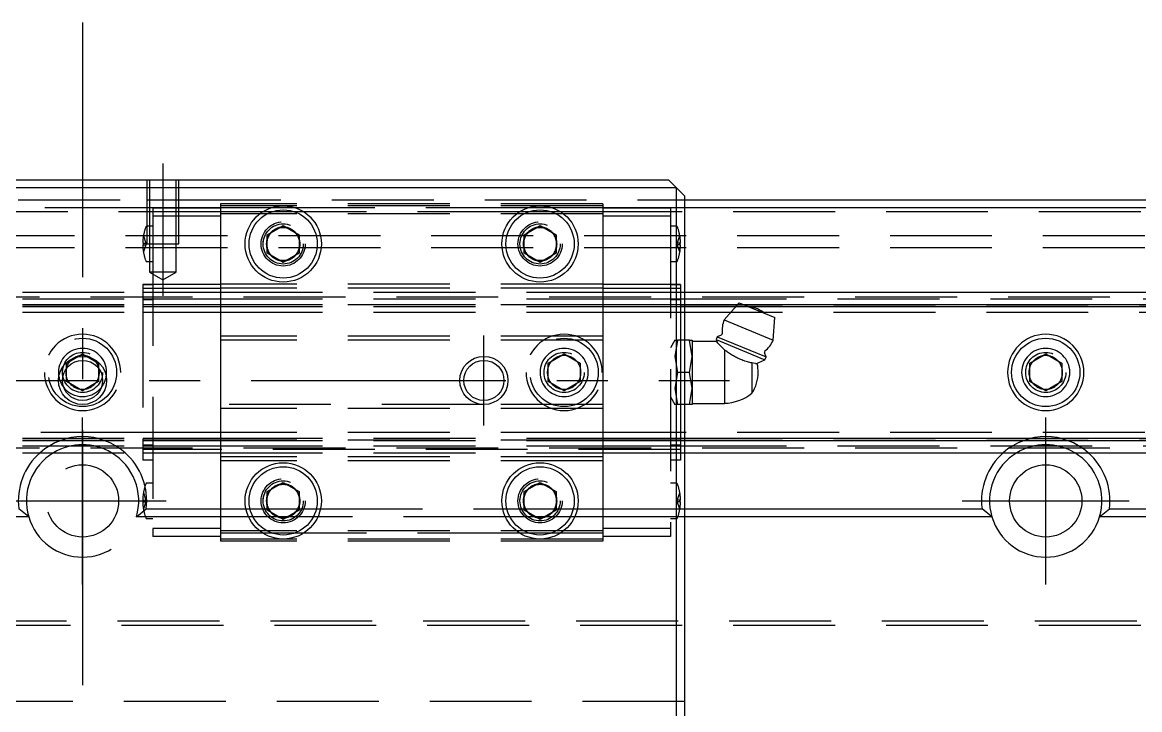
# Model space of a CAD drawing. Extents: x -14 to 1017, y -349 to 120.
# Drawn here: x 372.5 to 511.7, y 34 to 119.6 of the extents above; entities that cross this region are included whole.
import ezdxf

# ---------------------------------------------------------------- set-up
doc = ezdxf.new("R2010")
doc.units = 0
doc.linetypes.add('CENTER', pattern=[50.8, 31.75, -6.35, 6.35, -6.35])
doc.linetypes.add('DASHED', pattern=[19.05, 12.7, -6.35])
doc.layers.get('0').update_dxf_attribs({"linetype": 'CONTINUOUS'})
doc.layers.add('CENTER', color=1, linetype='CENTER')

msp = doc.modelspace()

# ---------------------------------------------------------------- linework, layer by layer
at = {"color": 7, "linetype": 'CONTINUOUS'}
for p, q in [((454, 99), (306, 99)), ((307, 100), (453, 100)), ((453, 100), (454, 99)), ((454, 99), (455, 98)), ((454, -99), (454, 99)), ((455, 98), (455, -98)), ((455, 97.5), (758, 97.5)), ((759, 96.5), (455, 96.5)), ((403, 93.15), (405, 94.31)), ((405, 94.31), (407, 93.15)), ((435, 93.15), (437, 94.31)), ((437, 94.31), (439, 93.15)), ((403, 90.85), (403, 93.15)), ((407, 93.15), (407, 90.85)), ((435, 90.85), (435, 93.15)), ((439, 93.15), (439, 90.85)), ((405, 89.69), (403, 90.85)), ((407, 90.85), (405, 89.69)), ((437, 89.69), (435, 90.85)), ((439, 90.85), (437, 89.69)), ((455, 86), (760, 86)), ((455, 84.48), (461.63, 84.48)), ((455, 84.2), (461.38, 84.2)), ((461.8, 84.68), (459.93, 82.53)), ((461.8, 84.68), (466.23, 82.84)), ((462.27, 84.48), (760, 84.48)), ((462.95, 84.2), (760, 84.2)), ((459.93, 82.53), (466.03, 80)), ((466.03, 80), (466.23, 82.84)), ((455.6, 80), (455, 80)), ((455.6, 80), (455.96, 80)), ((455.96, 78), (455.6, 80)), ((455.96, 80), (455.96, 78)), ((458.92, 79.85), (455.96, 79.85)), ((459.07, 80.45), (458.92, 80.08)), ((458.92, 80.08), (465.02, 77.56)), ((458.92, 80.08), (459.1, 79.64)), ((459.96, 78.83), (458.92, 79.85)), ((459.58, 80.66), (459.07, 80.45)), ((459.07, 80.45), (465.17, 77.93)), ((455.6, 76), (455.96, 78)), ((455.96, 78), (455.96, 74)), ((460.05, 78.75), (459.96, 78.83)), ((459.96, 78.83), (459.96, 72.15)), ((460.16, 78.67), (460.05, 78.75)), ((460.26, 78.59), (460.16, 78.67)), ((460.37, 78.51), (460.26, 78.59)), ((460.48, 78.43), (460.37, 78.51)), ((460.6, 78.35), (460.48, 78.43)), ((460.72, 78.27), (460.6, 78.35)), ((460.84, 78.2), (460.72, 78.27)), ((460.96, 78.12), (460.84, 78.2)), ((461.09, 78.05), (460.96, 78.12)), ((461.22, 77.98), (461.09, 78.05)), ((461.35, 77.91), (461.22, 77.98)), ((465.17, 77.93), (464.96, 78.44)), ((498, 77.15), (500, 78.31)), ((500, 78.31), (502, 77.15)), ((461.48, 77.84), (461.35, 77.91)), ((461.61, 77.78), (461.48, 77.84)), ((461.74, 77.72), (461.61, 77.78)), ((461.88, 77.66), (461.74, 77.72)), ((462.01, 77.61), (461.88, 77.66)), ((462.14, 77.55), (462.01, 77.61)), ((462.27, 77.5), (462.14, 77.55)), ((462.41, 77.46), (462.27, 77.5)), ((462.53, 77.41), (462.41, 77.46)), ((462.69, 77.36), (462.53, 77.41)), ((462.84, 77.32), (462.69, 77.36)), ((462.98, 77.28), (462.84, 77.32)), ((463.13, 77.24), (462.98, 77.28)), ((463.27, 77.21), (463.13, 77.24)), ((463.4, 77.18), (463.27, 77.21)), ((464.06, 77.07), (463.4, 77.18)), ((463.4, 77.18), (463.4, 73.4)), ((463.9, 77.09), (465.02, 77.56)), ((465.02, 77.56), (465.17, 77.93)), ((498, 74.85), (498, 77.15)), ((502, 77.15), (502, 74.85)), ((455.6, 76), (455, 76)), ((455.96, 74), (455.6, 76)), ((455.6, 72), (455.96, 74)), ((455.96, 74), (455.96, 72)), ((500, 73.69), (498, 74.85)), ((502, 74.85), (500, 73.69)), ((455.6, 72), (455, 72)), ((455.96, 72), (455.6, 72)), ((455.96, 72.15), (459.96, 72.15)), ((455, 67.8), (760, 67.8)), ((455, 67.52), (760, 67.52)), ((455, 66), (760, 66)), ((403, 61.15), (405, 62.31)), ((405, 62.31), (407, 61.15)), ((435, 61.15), (437, 62.31)), ((437, 62.31), (439, 61.15)), ((403, 58.85), (403, 61.15)), ((407, 61.15), (407, 58.85)), ((435, 58.85), (435, 61.15)), ((439, 61.15), (439, 58.85)), ((405, 57.69), (403, 58.85)), ((407, 58.85), (405, 57.69)), ((437, 57.69), (435, 58.85)), ((439, 58.85), (437, 57.69)), ((455, 59), (492.06, 59)), ((493.29, 58), (492.06, 59)), ((506.71, 58), (507.94, 59)), ((507.94, 59), (612.06, 59)), ((493.29, 58), (455, 58)), ((613.29, 58), (506.71, 58))]:
    msp.add_line(p, q, dxfattribs=at)
at = {"color": 3, "linetype": 'DASHED'}
for p, q in [((388, 100), (388, 92)), ((388.35, 100), (388.35, 92)), ((391.65, 92), (391.65, 100)), ((392, 92), (392, 100)), ((372, 97.5), (388, 97.5)), ((388, 97.5), (392, 97.5)), ((392, 97.5), (455, 97.5)), ((388, 96.5), (372, 96.5)), ((392, 96.5), (388, 96.5)), ((392, 96.45), (388.77, 96.45)), ((388.77, 96.45), (388.77, 95.45)), ((397.2, 96.5), (392, 96.5)), ((397.2, 96.45), (392, 96.45)), ((444.8, 97), (397.2, 97)), ((397.2, 97), (397.2, 96)), ((444.8, 96.75), (397.2, 96.75)), ((403.48, 96.5), (397.2, 96.5)), ((406.52, 96.5), (403.48, 96.5)), ((435.48, 96.5), (406.52, 96.5)), ((438.52, 96.5), (435.48, 96.5)), ((444.8, 96.5), (438.52, 96.5)), ((444.8, 97), (444.8, 96)), ((455, 96.5), (444.8, 96.5)), ((453.23, 96.45), (444.8, 96.45)), ((453.23, 96.45), (453.23, 95.45)), ((397.2, 96), (362.8, 96)), ((388.77, 95.45), (388.77, 92)), ((392, 95.45), (388.77, 95.45)), ((397.2, 95.45), (392, 95.45)), ((397.2, 96), (397.2, 87)), ((402.44, 96), (397.2, 96)), ((444.8, 95.75), (397.2, 95.75)), ((403.56, 96), (402.44, 96)), ((406.44, 96), (403.56, 96)), ((407.56, 96), (406.44, 96)), ((434.44, 96), (407.56, 96)), ((435.56, 96), (434.44, 96)), ((438.44, 96), (435.56, 96)), ((439.56, 96), (438.44, 96)), ((444.8, 96), (439.56, 96)), ((444.8, 96), (444.8, 87)), ((759.5, 96), (444.8, 96)), ((453.23, 95.45), (444.8, 95.45)), ((453.23, 95.45), (453.23, 56.55)), ((388, 94.2), (387.99, 94.2)), ((388.77, 94.2), (388, 94.2)), ((454.01, 94.2), (453.23, 94.2)), ((760, 93), (0, 93)), ((387.5, 92.1), (387.58, 92.1)), ((387.58, 91.9), (387.5, 91.9)), ((387.58, 93), (387.9, 92.1)), ((387.58, 92.1), (387.9, 92.1)), ((387.58, 92.1), (387.58, 91.9)), ((387.9, 91.9), (387.58, 91)), ((387.58, 91.9), (387.9, 91.9)), ((387.9, 92.1), (387.94, 92)), ((387.9, 91.9), (387.94, 92)), ((388, 92), (392, 92)), ((388.35, 92), (388.35, 88.5)), ((388.77, 92), (388.77, 56.55)), ((391.65, 88.5), (391.65, 92)), ((402.5, 92), (402.53, 92.41)), ((434.5, 92), (434.53, 92.37)), ((454.1, 92.1), (454.06, 92)), ((454.1, 91.9), (454.06, 92)), ((454.1, 92.1), (454.42, 93)), ((454.42, 92.1), (454.1, 92.1)), ((454.42, 91), (454.1, 91.9)), ((454.42, 91.9), (454.1, 91.9)), ((454.42, 91.9), (454.42, 92.1)), ((454.42, 92.1), (454.5, 92.1)), ((454.5, 91.9), (454.42, 91.9)), ((760, 91.5), (0, 91.5)), ((387.99, 89.8), (388.77, 89.8)), ((453.23, 89.8), (454.01, 89.8)), ((388.35, 88.5), (390, 87.55)), ((391.65, 88.5), (388.35, 88.5)), ((390, 87.55), (391.65, 88.5)), ((388.77, 86.93), (387.5, 86.93)), ((387.5, 86.93), (387.5, 84.33)), ((388.77, 86.92), (387.5, 86.92)), ((388.77, 86.46), (387.5, 86.46)), ((397.2, 86.93), (388.77, 86.93)), ((397.2, 86.46), (388.77, 86.46)), ((397.2, 87), (397.2, 86.5)), ((444.8, 87), (397.2, 87)), ((397.2, 86.5), (397.2, 80.5)), ((444.8, 86.5), (397.2, 86.5)), ((444.8, 87), (444.8, 86.5)), ((453.23, 86.93), (444.8, 86.93)), ((444.8, 86.5), (444.8, 80.5)), ((453.23, 86.46), (444.8, 86.46)), ((454.5, 86.93), (453.23, 86.93)), ((454.5, 86.92), (453.23, 86.92)), ((454.5, 86.46), (453.23, 86.46)), ((454.5, 86.93), (454.5, 84.33)), ((0, 85.4), (760, 85.4)), ((372.5, 86), (387.5, 86)), ((372.5, 85.15), (387.5, 85.15)), ((387.5, 86), (397.2, 86)), ((387.5, 85.15), (397.2, 85.15)), ((387.5, 85.08), (388.77, 85.08)), ((397.2, 86), (444.8, 86)), ((397.2, 85.15), (444.8, 85.15)), ((444.8, 86), (453.23, 86)), ((444.8, 85.15), (453.23, 85.15)), ((453.23, 86), (454.5, 86)), ((453.23, 85.15), (454.5, 85.15)), ((453.23, 85.08), (454.5, 85.08)), ((454.5, 86), (455, 86)), ((454.5, 85.15), (455, 85.15)), ((455, 85.15), (760, 85.15)), ((372.5, 84.48), (387.5, 84.48)), ((372.5, 84.42), (387.5, 84.42)), ((372.5, 84.2), (387.5, 84.2)), ((387.5, 84.48), (397.2, 84.48)), ((397.2, 84.42), (387.5, 84.42)), ((387.5, 84.33), (387.5, 67.67)), ((387.5, 84.2), (397.2, 84.2)), ((397.2, 84.48), (444.8, 84.48)), ((444.8, 84.42), (397.2, 84.42)), ((397.2, 84.2), (444.8, 84.2)), ((444.8, 84.48), (453.23, 84.48)), ((453.23, 84.42), (444.8, 84.42)), ((444.8, 84.2), (453.23, 84.2)), ((453.23, 84.48), (454.5, 84.48)), ((454.5, 84.42), (453.23, 84.42)), ((453.23, 84.2), (454.5, 84.2)), ((454.5, 84.48), (455, 84.48)), ((454.5, 84.42), (760, 84.42)), ((454.5, 84.33), (454.5, 80)), ((454.5, 84.2), (455, 84.2)), ((461.38, 84.2), (462.95, 84.2)), ((461.63, 84.48), (462.27, 84.48)), ((372.5, 83.5), (387.5, 83.5)), ((387.5, 83.5), (397.2, 83.5)), ((397.2, 83.5), (444.8, 83.5)), ((444.8, 83.5), (453.23, 83.5)), ((453.23, 83.5), (454.5, 83.5)), ((454.5, 83.5), (760, 83.5)), ((397.2, 80.5), (397.2, 80)), ((444.8, 80.5), (397.2, 80.5)), ((397.2, 80), (397.2, 72)), ((444.8, 80), (397.2, 80)), ((444.8, 80.5), (444.8, 80)), ((444.8, 80), (444.8, 72)), ((453.78, 80), (453.23, 79.06)), ((453.78, 80), (454.13, 80)), ((454.13, 80), (453.78, 78)), ((455, 80), (454.13, 80)), ((454.5, 80), (454.5, 72)), ((378, 77.15), (380, 78.31)), ((380, 78.31), (382, 77.15)), ((438, 77.15), (440, 78.31)), ((440, 78.31), (442, 77.15)), ((453.78, 78), (454.13, 76)), ((378, 76.5), (378, 77.15)), ((382, 77.15), (382, 76.5)), ((438, 74.85), (438, 77.15)), ((442, 77.15), (442, 74.85)), ((377.5, 76), (377.53, 76.41)), ((378, 74.85), (378, 76.5)), ((382, 76.5), (382, 74.85)), ((437.5, 76), (437.53, 76.37)), ((454.13, 76), (453.78, 74)), ((455, 76), (454.13, 76)), ((497.5, 76), (497.53, 76.41)), ((380, 73.69), (378, 74.85)), ((382, 74.85), (380, 73.69)), ((440, 73.69), (438, 74.85)), ((442, 74.85), (440, 73.69)), ((453.78, 74), (454.13, 72)), ((453.23, 72.94), (453.78, 72)), ((397.2, 72), (397.2, 71.5)), ((430, 72), (397.2, 72)), ((397.2, 71.5), (397.2, 65.5)), ((444.8, 71.5), (397.2, 71.5)), ((444.8, 72), (430, 72)), ((444.8, 72), (444.8, 71.5)), ((444.8, 71.5), (444.8, 65.5)), ((454.13, 72), (453.78, 72)), ((455, 72), (454.13, 72)), ((454.5, 72), (454.5, 67.67)), ((387.5, 68.5), (372.5, 68.5)), ((397.2, 68.5), (387.5, 68.5)), ((444.8, 68.5), (397.2, 68.5)), ((453.23, 68.5), (444.8, 68.5)), ((454.5, 68.5), (453.23, 68.5)), ((760, 68.5), (454.5, 68.5)), ((372.5, 67.8), (387.5, 67.8)), ((372.5, 67.58), (387.5, 67.58)), ((372.5, 67.52), (387.5, 67.52)), ((372.5, 66.85), (387.5, 66.85)), ((387.5, 67.8), (397.2, 67.8)), ((387.5, 67.67), (387.5, 65.07)), ((397.2, 67.58), (387.5, 67.58)), ((387.5, 67.52), (397.2, 67.52)), ((388.77, 66.92), (387.5, 66.92)), ((387.5, 66.85), (397.2, 66.85)), ((397.2, 67.8), (444.8, 67.8)), ((444.8, 67.58), (397.2, 67.58)), ((397.2, 67.52), (444.8, 67.52)), ((397.2, 66.85), (444.8, 66.85)), ((444.8, 67.8), (453.23, 67.8)), ((453.23, 67.58), (444.8, 67.58)), ((444.8, 67.52), (453.23, 67.52)), ((444.8, 66.85), (453.23, 66.85)), ((453.23, 67.8), (454.5, 67.8)), ((454.5, 67.58), (453.23, 67.58)), ((453.23, 67.52), (454.5, 67.52)), ((454.5, 66.92), (453.23, 66.92)), ((453.23, 66.85), (454.5, 66.85)), ((454.5, 67.8), (455, 67.8)), ((454.5, 67.67), (454.5, 65.07)), ((454.5, 67.58), (760, 67.58)), ((454.5, 67.52), (455, 67.52)), ((454.5, 66.85), (455, 66.85)), ((455, 66.85), (760, 66.85)), ((0, 66.6), (760, 66.6)), ((372.5, 66), (387.5, 66)), ((454.5, 66.4), (387.5, 66.4)), ((387.5, 66), (397.2, 66)), ((397.2, 66), (444.8, 66)), ((397.2, 65.5), (397.2, 65)), ((444.8, 65.5), (397.2, 65.5)), ((444.8, 66), (453.23, 66)), ((444.8, 65.5), (444.8, 65)), ((453.23, 66), (454.5, 66)), ((454.5, 66), (455, 66)), ((388.77, 65.08), (387.5, 65.08)), ((388.77, 65.07), (387.5, 65.07)), ((397.2, 65), (397.2, 56)), ((444.8, 65), (397.2, 65)), ((444.8, 65), (444.8, 56)), ((454.5, 65.08), (453.23, 65.08)), ((454.5, 65.07), (453.23, 65.07)), ((388.77, 62.2), (387.99, 62.2)), ((454.01, 62.2), (453.23, 62.2)), ((387.5, 60.1), (387.58, 60.1)), ((387.58, 59.9), (387.5, 59.9)), ((387.58, 61), (387.9, 60.1)), ((387.58, 60.1), (387.9, 60.1)), ((387.58, 60.1), (387.58, 59.9)), ((387.9, 59.9), (387.58, 59)), ((387.58, 59.9), (387.9, 59.9)), ((387.9, 60.1), (387.94, 60)), ((387.9, 59.9), (387.94, 60)), ((402.5, 60), (402.53, 60.41)), ((434.5, 60), (434.53, 60.37)), ((454.1, 60.1), (454.06, 60)), ((454.1, 59.9), (454.06, 60)), ((454.1, 60.1), (454.42, 61)), ((454.42, 60.1), (454.1, 60.1)), ((454.42, 59), (454.1, 59.9)), ((454.42, 59.9), (454.1, 59.9)), ((454.42, 59.9), (454.42, 60.1)), ((454.42, 60.1), (454.5, 60.1)), ((454.5, 59.9), (454.42, 59.9)), ((373.29, 58), (372.06, 59)), ((386.71, 58), (387.94, 59)), ((387.94, 59), (397.2, 59)), ((397.2, 59), (400.36, 59)), ((400.36, 59), (400.87, 59)), ((400.87, 59), (402.44, 59)), ((402.44, 59), (402.71, 59)), ((402.71, 59), (403, 59)), ((403, 59), (403.15, 59)), ((403.15, 59), (403.2, 59)), ((403.2, 59), (406.8, 59)), ((406.8, 59), (406.85, 59)), ((406.85, 59), (407, 59)), ((407, 59), (407.29, 59)), ((407.29, 59), (407.56, 59)), ((407.56, 59), (409.13, 59)), ((409.13, 59), (409.64, 59)), ((409.64, 59), (432.36, 59)), ((432.36, 59), (432.87, 59)), ((432.87, 59), (434.44, 59)), ((434.44, 59), (434.71, 59)), ((434.71, 59), (435, 59)), ((435, 59), (435.15, 59)), ((435.15, 59), (435.2, 59)), ((435.2, 59), (438.8, 59)), ((438.8, 59), (438.85, 59)), ((438.85, 59), (439, 59)), ((439, 59), (439.29, 59)), ((439.29, 59), (439.56, 59)), ((439.56, 59), (441.13, 59)), ((441.13, 59), (441.64, 59)), ((441.64, 59), (444.8, 59)), ((444.8, 59), (453.23, 59)), ((453.23, 59), (454.42, 59)), ((454.42, 59), (455, 59)), ((373.29, 58), (362.8, 58)), ((397.2, 58), (386.71, 58)), ((387.99, 57.8), (388.77, 57.8)), ((400.69, 58), (397.2, 58)), ((401.25, 58), (400.69, 58)), ((403.11, 58), (401.25, 58)), ((403.5, 58), (403.11, 58)), ((404.36, 58), (403.5, 58)), ((404.46, 58), (404.36, 58)), ((404.5, 58), (404.46, 58)), ((405.5, 58), (404.5, 58)), ((405.54, 58), (405.5, 58)), ((405.64, 58), (405.54, 58)), ((406.5, 58), (405.64, 58)), ((406.89, 58), (406.5, 58)), ((408.75, 58), (406.89, 58)), ((409.31, 58), (408.75, 58)), ((432.69, 58), (409.31, 58)), ((433.25, 58), (432.69, 58)), ((435.11, 58), (433.25, 58)), ((435.5, 58), (435.11, 58)), ((436.36, 58), (435.5, 58)), ((436.46, 58), (436.36, 58)), ((436.5, 58), (436.46, 58)), ((437.5, 58), (436.5, 58)), ((437.54, 58), (437.5, 58)), ((437.64, 58), (437.54, 58)), ((438.5, 58), (437.64, 58)), ((438.89, 58), (438.5, 58)), ((440.75, 58), (438.89, 58)), ((441.31, 58), (440.75, 58)), ((444.8, 58), (441.31, 58)), ((453.23, 58), (444.8, 58)), ((454.16, 58), (453.23, 58)), ((453.23, 57.8), (454.01, 57.8)), ((455, 58), (454.16, 58)), ((388.77, 56.55), (388.77, 55.55)), ((397.2, 56.55), (388.77, 56.55)), ((444.8, 56.25), (397.2, 56.25)), ((402.44, 56), (397.2, 56)), ((397.2, 56), (397.2, 55)), ((403.56, 56), (402.44, 56)), ((406.44, 56), (403.56, 56)), ((407.56, 56), (406.44, 56)), ((434.44, 56), (407.56, 56)), ((435.56, 56), (434.44, 56)), ((438.44, 56), (435.56, 56)), ((439.56, 56), (438.44, 56)), ((444.8, 56), (439.56, 56)), ((453.23, 56.55), (444.8, 56.55)), ((444.8, 56), (444.8, 55)), ((453.23, 56.55), (453.23, 55.55)), ((397.2, 55.55), (388.77, 55.55)), ((444.8, 55.25), (397.2, 55.25)), ((444.8, 55), (397.2, 55)), ((453.23, 55.55), (444.8, 55.55)), ((759, 45), (1, 45)), ((759.5, 44.5), (0.5, 44.5)), ((455, 35), (305, 35))]:
    msp.add_line(p, q, dxfattribs=at)
at = {"color": 7, "linetype": 'CONTINUOUS'}
for centre, radius in [((405, 92), 4.75), ((405, 92), 4.25), ((437, 92), 4.75), ((437, 92), 4.25), ((500, 76), 4.25), ((380, 75), 3), ((380, 75), 2.5), ((430, 75), 2.5), ((405, 60), 4.75), ((405, 60), 4.25), ((437, 60), 4.75), ((437, 60), 4.25), ((500, 60), 4.5)]:
    msp.add_circle(centre, radius, dxfattribs=at)
at = {"color": 3, "linetype": 'DASHED'}
for centre, radius in [((405, 92), 2.75), ((437, 92), 2.75), ((405, 92), 2.5), ((405, 92), 2.07), ((437, 92), 2.5), ((437, 92), 2.07), ((380, 76), 4.25), ((440, 76), 4.25), ((380, 76), 2.5), ((440, 76), 2.5), ((500, 76), 2.5), ((380, 60), 4.5), ((405, 60), 2.75), ((437, 60), 2.75), ((405, 60), 2.5), ((405, 60), 2.07), ((437, 60), 2.5), ((437, 60), 2.07)]:
    msp.add_circle(centre, radius, dxfattribs=at)
at = {"color": 3, "linetype": 'CONTINUOUS'}
msp.add_circle((430, 75), 3, dxfattribs=at)
at = {"color": 3, "linetype": 'DASHED'}
for centre, radius, start, end in [((393.5, 92), 6, 159.1494, 170.4059), ((387.99, 94.1), 0.1, 90, 159.1494), ((405, 92), 2.06, 134.0859, 165.9141), ((405, 92), 2.1, 137.7528, 162.2472), ((405, 92), 2.1, 102.2472, 137.7528), ((405, 92), 2.06, 105.9141, 134.0859), ((405, 92), 2.06, 74.0859, 105.9141), ((405, 92), 2.1, 77.7528, 102.2472), ((405, 92), 2.1, 42.2472, 77.7528), ((405, 92), 2.06, 45.9141, 74.0859), ((405, 92), 2.06, 14.0859, 45.9141), ((405, 92), 2.1, 17.7528, 42.2472), ((437, 92), 2.06, 134.0859, 165.9141), ((437, 92), 2.1, 137.7528, 162.2472), ((437, 92), 2.1, 102.2472, 137.7528), ((437, 92), 2.06, 105.9141, 134.0859), ((437, 92), 2.06, 74.0859, 105.9141), ((437, 92), 2.1, 77.7528, 102.2472), ((437, 92), 2.1, 42.2472, 77.7528), ((437, 92), 2.06, 45.9141, 74.0859), ((437, 92), 2.06, 14.0859, 45.9141), ((437, 92), 2.1, 17.7528, 42.2472), ((454.01, 94.1), 0.1, 20.8506, 90), ((448.5, 92), 6, 9.5941, 20.8506), ((393.5, 92), 6, 170.4203, 179.0449), ((393.5, 92), 6, 180.9551, 189.5797), ((405, 92), 2.1, 162.2472, 180), ((405, 92), 2.1, 180, 197.7528), ((405, 92), 2.06, 165.9141, 180), ((405, 92), 2.06, 180, 194.0859), ((405, 92), 2.1, 342.2472, 17.7528), ((405, 92), 2.06, 345.9141, 14.0859), ((437, 92), 2.1, 162.2472, 180), ((437, 92), 2.1, 180, 197.7528), ((437, 92), 2.06, 165.9141, 180), ((437, 92), 2.06, 180, 194.0859), ((437, 92), 2.1, 342.2472, 17.7528), ((437, 92), 2.06, 345.9141, 14.0859), ((448.5, 92), 6, 0.9551, 9.5797), ((448.5, 92), 6, 350.4203, 359.0449), ((393.5, 92), 6, 189.5941, 200.8506), ((405, 92), 2.06, 194.0859, 225.9141), ((405, 92), 2.1, 197.7528, 222.2472), ((405, 92), 2.1, 222.2472, 257.7528), ((405, 92), 2.06, 225.9141, 254.0859), ((405, 92), 2.1, 282.2472, 317.7528), ((405, 92), 2.06, 285.9141, 314.0859), ((405, 92), 2.06, 314.0859, 345.9141), ((405, 92), 2.1, 317.7528, 342.2472), ((437, 92), 2.06, 194.0859, 225.9141), ((437, 92), 2.1, 197.7528, 222.2472), ((437, 92), 2.1, 222.2472, 257.7528), ((437, 92), 2.06, 225.9141, 254.0859), ((437, 92), 2.1, 282.2472, 317.7528), ((437, 92), 2.06, 285.9141, 314.0859), ((437, 92), 2.06, 314.0859, 345.9141), ((437, 92), 2.1, 317.7528, 342.2472), ((448.5, 92), 6, 339.1494, 350.4059), ((387.99, 89.9), 0.1, 200.8506, 270), ((405, 92), 2.06, 254.0859, 285.9141), ((405, 92), 2.1, 257.7528, 282.2472), ((437, 92), 2.06, 254.0859, 285.9141), ((437, 92), 2.1, 257.7528, 282.2472), ((454.01, 89.9), 0.1, 270, 339.1494), ((380, 76), 4.75, 0, 180), ((440, 76), 4.75, 0, 180), ((380, 76), 3, 0, 180), ((380, 76), 2.1, 102.2472, 137.7528), ((380, 76), 2.1, 77.7528, 102.2472), ((380, 76), 2.1, 42.2472, 77.7528), ((440, 76), 3, 0, 180), ((440, 76), 2.1, 102.2472, 137.7528), ((440, 76), 2.1, 77.7528, 102.2472), ((440, 76), 2.1, 42.2472, 77.7528), ((500, 76), 3, 0, 180), ((500, 76), 2.1, 102.2472, 137.7528), ((500, 76), 2.1, 77.7528, 102.2472), ((500, 76), 2.1, 42.2472, 77.7528), ((380, 76), 2.1, 162.2472, 168.463), ((380, 76), 2.1, 137.7528, 162.2472), ((380, 76), 2.1, 17.7528, 42.2472), ((380, 76), 2.1, 11.537, 17.7528), ((440, 76), 2.1, 162.2472, 180), ((440, 76), 2.1, 137.7528, 162.2472), ((440, 76), 2.1, 17.7528, 42.2472), ((440, 76), 2.1, 342.2472, 17.7528), ((500, 76), 2.1, 162.2472, 180), ((500, 76), 2.1, 137.7528, 162.2472), ((500, 76), 2.1, 17.7528, 42.2472), ((500, 76), 2.1, 342.2472, 17.7528), ((380, 76), 4.75, 180, 0), ((380, 76), 3, 180, 218.6822), ((380, 76), 2.1, 168.463, 180), ((380, 76), 2.1, 180, 197.7528), ((380, 76), 2.1, 197.7528, 222.2472), ((380, 76), 2.1, 317.7528, 342.2472), ((380, 76), 2.1, 342.2472, 11.537), ((380, 76), 3, 321.3178, 0), ((440, 76), 4.75, 180, 0), ((440, 76), 3, 180, 0), ((440, 76), 2.1, 180, 197.7528), ((440, 76), 2.1, 197.7528, 222.2472), ((440, 76), 2.1, 317.7528, 342.2472), ((500, 76), 3, 180, 0), ((500, 76), 2.1, 180, 197.7528), ((500, 76), 2.1, 197.7528, 222.2472), ((500, 76), 2.1, 317.7528, 342.2472), ((380, 76), 3, 218.6822, 321.3178), ((380, 76), 2.1, 222.2472, 257.7528), ((380, 76), 2.1, 257.7528, 282.2472), ((380, 76), 2.1, 282.2472, 317.7528), ((440, 76), 2.1, 222.2472, 257.7528), ((440, 76), 2.1, 257.7528, 282.2472), ((440, 76), 2.1, 282.2472, 317.7528), ((500, 76), 2.1, 222.2472, 257.7528), ((500, 76), 2.1, 257.7528, 282.2472), ((500, 76), 2.1, 282.2472, 317.7528), ((380, 60), 8, 48.5904, 131.4096), ((380, 60), 7, 58.9973, 121.0027), ((500, 60), 8, 48.5904, 131.4096), ((500, 60), 7, 58.9973, 121.0027), ((380, 60), 8, 131.4096, 187.1808), ((380, 60), 7, 121.0027, 196.6015), ((380, 60), 7, 343.3985, 58.9973), ((380, 60), 8, 352.8192, 48.5904), ((393.5, 60), 6, 159.1494, 170.4059), ((387.99, 62.1), 0.1, 90, 159.1494), ((405, 60), 2.06, 134.0859, 165.9141), ((405, 60), 2.1, 137.7528, 162.2472), ((405, 60), 2.1, 102.2472, 137.7528), ((405, 60), 2.06, 105.9141, 134.0859), ((405, 60), 2.06, 74.0859, 105.9141), ((405, 60), 2.1, 77.7528, 102.2472), ((405, 60), 2.1, 42.2472, 77.7528), ((405, 60), 2.06, 45.9141, 74.0859), ((405, 60), 2.06, 14.0859, 45.9141), ((405, 60), 2.1, 17.7528, 42.2472), ((437, 60), 2.06, 134.0859, 165.9141), ((437, 60), 2.1, 137.7528, 162.2472), ((437, 60), 2.1, 102.2472, 137.7528), ((437, 60), 2.06, 105.9141, 134.0859), ((437, 60), 2.06, 74.0859, 105.9141), ((437, 60), 2.1, 77.7528, 102.2472), ((437, 60), 2.1, 42.2472, 77.7528), ((437, 60), 2.06, 45.9141, 74.0859), ((437, 60), 2.06, 14.0859, 45.9141), ((437, 60), 2.1, 17.7528, 42.2472), ((454.01, 62.1), 0.1, 20.8506, 90), ((448.5, 60), 6, 9.5941, 20.8506), ((393.5, 60), 6, 170.4203, 179.0449), ((393.5, 60), 6, 180.9551, 189.5797), ((405, 60), 2.1, 162.2472, 180), ((405, 60), 2.1, 180, 197.7528), ((405, 60), 2.06, 165.9141, 180), ((405, 60), 2.06, 180, 194.0859), ((405, 60), 2.1, 342.2472, 17.7528), ((405, 60), 2.06, 345.9141, 14.0859), ((437, 60), 2.1, 162.2472, 180), ((437, 60), 2.1, 180, 197.7528), ((437, 60), 2.06, 165.9141, 180), ((437, 60), 2.06, 180, 194.0859), ((437, 60), 2.1, 342.2472, 17.7528), ((437, 60), 2.06, 345.9141, 14.0859), ((448.5, 60), 6, 0.9551, 9.5797), ((448.5, 60), 6, 350.4203, 359.0449), ((393.5, 60), 6, 189.5941, 200.8506), ((405, 60), 2.06, 194.0859, 225.9141), ((405, 60), 2.1, 197.7528, 222.2472), ((405, 60), 2.1, 222.2472, 257.7528), ((405, 60), 2.06, 225.9141, 254.0859), ((405, 60), 2.1, 282.2472, 317.7528), ((405, 60), 2.06, 285.9141, 314.0859), ((405, 60), 2.06, 314.0859, 345.9141), ((405, 60), 2.1, 317.7528, 342.2472), ((437, 60), 2.06, 194.0859, 225.9141), ((437, 60), 2.1, 197.7528, 222.2472), ((437, 60), 2.1, 222.2472, 257.7528), ((437, 60), 2.06, 225.9141, 254.0859), ((437, 60), 2.1, 282.2472, 317.7528), ((437, 60), 2.06, 285.9141, 314.0859), ((437, 60), 2.06, 314.0859, 345.9141), ((437, 60), 2.1, 317.7528, 342.2472), ((448.5, 60), 6, 339.1494, 350.4059), ((380, 60), 7, 196.6015, 343.3985), ((387.99, 57.9), 0.1, 200.8506, 270), ((405, 60), 2.06, 254.0859, 285.9141), ((405, 60), 2.1, 257.7528, 282.2472), ((437, 60), 2.06, 254.0859, 285.9141), ((437, 60), 2.1, 257.7528, 282.2472), ((454.01, 57.9), 0.1, 270, 339.1494)]:
    msp.add_arc(centre, radius, start, end, dxfattribs=at)
at = {"color": 7, "linetype": 'CONTINUOUS'}
for centre, radius, start, end in [((462.85, 80.95), 3.2, 67.5, 85.7094), ((462.85, 80.95), 3.2, 49.2906, 67.5), ((462.98, 81.27), 3.3, 157.5002, 186.8361), ((459.51, 80.85), 0.2, 292.5015, 6.8388), ((500, 76), 4.75, 0, 180), ((462.98, 81.27), 3.3, 308.1639, 337.4998), ((465.14, 78.51), 0.2, 128.1612, 202.4985), ((459.48, 76), 4.7, 0.0002, 13.1788), ((459.48, 76), 4.7, 326.4139, 359.9998), ((500, 76), 4.75, 180, 0), ((459.73, 78.15), 6, 272.1786, 307.7262), ((500, 60), 8, 131.4096, 187.1808), ((500, 60), 7, 121.0027, 196.6015), ((500, 60), 7, 343.3985, 58.9973), ((500, 60), 8, 352.8192, 48.5904), ((500, 60), 7, 196.6015, 343.3985)]:
    msp.add_arc(centre, radius, start, end, dxfattribs=at)
at = {"layer": 'CENTER', "color": 1, "linetype": 'CENTER'}
for p, q in [((380, 119.6), (380, -119.6)), ((390, 102), (390, 85.55)), ((430, 69.4), (430, 80.6)), ((299.4, 75), (460.6, 75)), ((380, 49.6), (380, 70.4)), ((500, 49.6), (500, 70.4)), ((369.6, 60), (390.4, 60)), ((489.6, 60), (510.4, 60))]:
    msp.add_line(p, q, dxfattribs=at)

doc.saveas('drawing.dxf')
